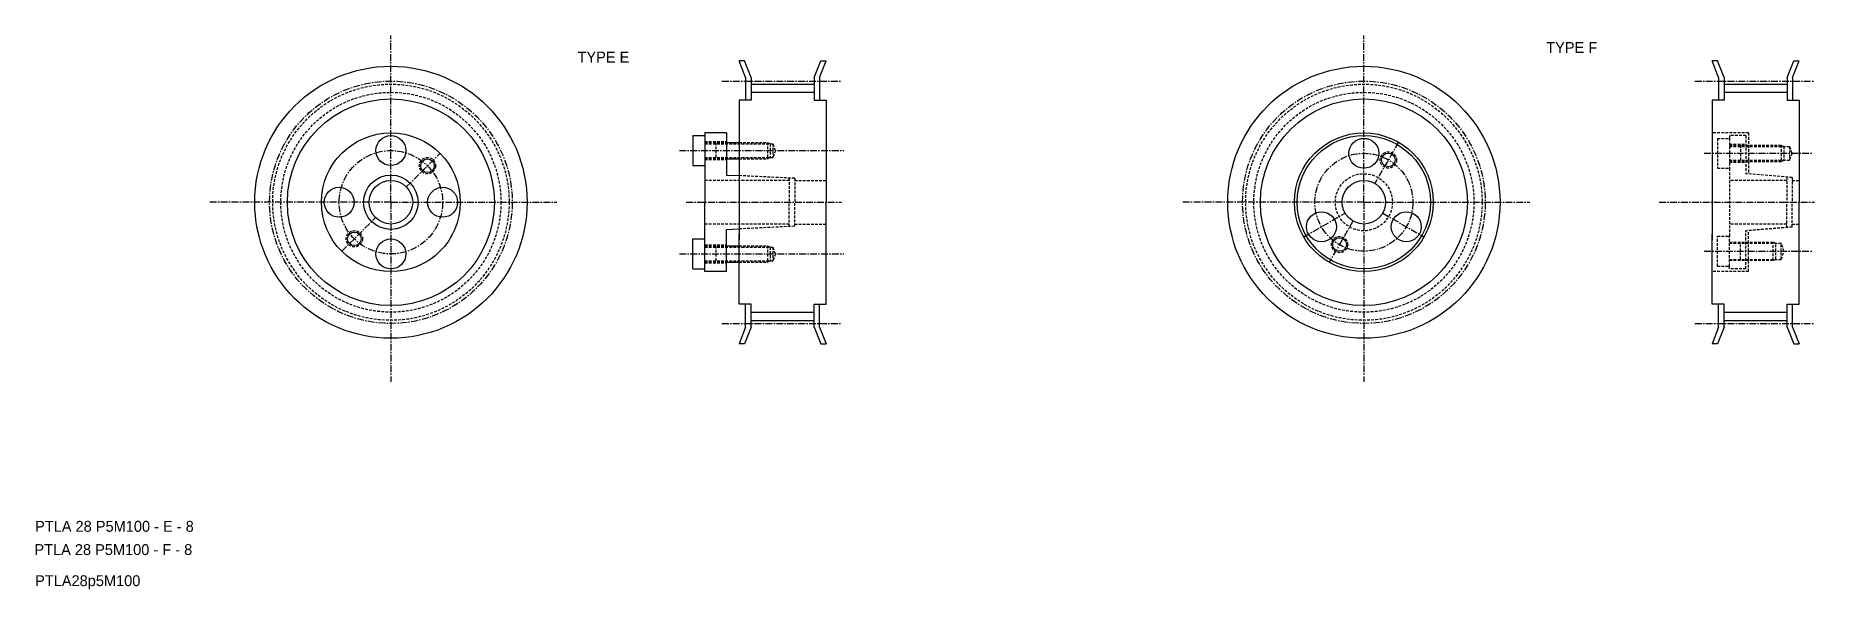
# Model space of a CAD drawing. Extents: x -230 to 97, y 885 to 987.
import ezdxf

# ---------------------------------------------------------------- set-up
doc = ezdxf.new("R2010")
doc.units = 0
doc.linetypes.add('CENTER', pattern=[2, 1.25, -0.25, 0.25, -0.25])
doc.linetypes.add('DASHED', pattern=[0.75, 0.5, -0.25])
doc.layers.get('0').update_dxf_attribs({"linetype": 'CONTINUOUS'})
doc.layers.add('CENTER', color=1, linetype='CENTER')

msp = doc.modelspace()

# ---------------------------------------------------------------- linework, layer by layer
at = {"color": 7, "linetype": 'CONTINUOUS'}
for p, q in [((-99.46, 982.53), (-100.46, 982.53)), ((-99.26, 979.49), (-100.46, 982.53)), ((-98.26, 979.49), (-99.46, 982.53)), ((-86.66, 979.49), (-85.46, 982.53)), ((-85.66, 979.49), (-84.46, 982.53)), ((-85.46, 982.53), (-84.46, 982.53)), ((79.4, 979.49), (78.2, 982.53)), ((79.2, 982.53), (78.2, 982.53)), ((80.4, 979.49), (79.2, 982.53)), ((92, 979.49), (93.2, 982.53)), ((93, 979.49), (94.2, 982.53)), ((93.2, 982.53), (94.2, 982.53)), ((-99.26, 979.49), (-99.26, 975.28)), ((-98.26, 979.49), (-98.26, 975.28)), ((-98.26, 978.24), (-86.66, 978.24)), ((-98.26, 976.74), (-86.66, 976.74)), ((-86.66, 979.49), (-86.66, 975.28)), ((-85.66, 979.49), (-85.66, 975.28)), ((79.4, 979.49), (79.4, 975.28)), ((80.4, 979.49), (80.4, 975.28)), ((80.4, 978.24), (92, 978.24)), ((80.4, 976.74), (92, 976.74)), ((92, 979.49), (92, 975.28)), ((93, 979.49), (93, 975.28)), ((-100.46, 975.28), (-100.46, 963.41)), ((-98.26, 975.28), (-100.46, 975.28)), ((-86.66, 975.28), (-85.66, 975.28)), ((-86.16, 975.28), (-84.46, 975.28)), ((-84.46, 975.28), (-84.46, 956.53)), ((80.4, 975.28), (78.2, 975.28)), ((78.2, 975.28), (78.2, 963.41)), ((92, 975.28), (93, 975.28)), ((92.5, 975.28), (94.2, 975.28)), ((94.2, 975.28), (94.2, 956.53)), ((-108.96, 968.78), (-106.74, 968.78)), ((-108.96, 968.78), (-108.96, 963.28)), ((-102.74, 969.28), (-106.74, 969.28)), ((-106.74, 969.28), (-106.74, 968.78)), ((-106.74, 968.78), (-106.74, 963.28)), ((-106.74, 968.78), (-106.74, 961.78)), ((-102.74, 969.28), (-102.74, 961.78)), ((-102.74, 969.28), (-102.74, 964.03)), ((-102.74, 967.53), (-100.46, 967.53)), ((-102.74, 964.53), (-100.46, 964.53)), ((-102.74, 964.03), (-102.74, 961.53)), ((-108.96, 963.28), (-106.74, 963.28)), ((-106.74, 961.78), (-106.74, 956.53)), ((-102.74, 961.53), (-100.46, 961.42)), ((-100.46, 963.41), (-100.46, 949.64)), ((-100.46, 962.41), (-100.46, 950.64)), ((-100.46, 961.42), (-100.46, 951.63)), ((78.2, 963.41), (78.2, 949.64)), ((78.2, 962.41), (78.2, 950.64)), ((78.2, 961.42), (78.2, 951.63)), ((-106.74, 951.28), (-106.74, 956.53)), ((-84.46, 937.78), (-84.46, 956.53)), ((94.2, 937.78), (94.2, 956.53)), ((-106.74, 944.28), (-106.74, 951.28)), ((-102.74, 951.53), (-100.46, 951.63)), ((-102.74, 949.03), (-102.74, 951.53)), ((-102.74, 943.78), (-102.74, 951.28)), ((-100.46, 938.53), (-100.46, 950.64)), ((78.2, 938.53), (78.2, 950.64)), ((-108.96, 944.28), (-108.96, 949.78)), ((-108.96, 949.78), (-106.74, 949.78)), ((-106.74, 944.28), (-106.74, 949.78)), ((-102.74, 943.78), (-102.74, 949.03)), ((-102.74, 948.53), (-100.46, 948.53)), ((-100.46, 937.78), (-100.46, 949.64)), ((78.2, 937.78), (78.2, 949.64)), ((-108.96, 944.28), (-106.74, 944.28)), ((-106.74, 943.78), (-106.74, 944.28)), ((-102.74, 945.53), (-100.46, 945.53)), ((-102.74, 943.78), (-106.74, 943.78)), ((-98.26, 937.78), (-100.46, 937.78)), ((-99.26, 933.57), (-99.26, 937.78)), ((-98.26, 933.57), (-98.26, 937.78)), ((-86.66, 937.78), (-85.66, 937.78)), ((-86.66, 933.57), (-86.66, 937.78)), ((-86.16, 937.78), (-84.46, 937.78)), ((-85.66, 933.57), (-85.66, 937.78)), ((80.4, 937.78), (78.2, 937.78)), ((79.4, 933.57), (79.4, 937.78)), ((80.4, 933.57), (80.4, 937.78)), ((92, 933.57), (92, 937.78)), ((92, 937.78), (93, 937.78)), ((92.5, 937.78), (94.2, 937.78)), ((93, 933.57), (93, 937.78)), ((-98.26, 936.32), (-86.66, 936.32)), ((-98.26, 934.82), (-86.66, 934.82)), ((80.4, 936.32), (92, 936.32)), ((80.4, 934.82), (92, 934.82)), ((-99.26, 933.57), (-100.46, 930.53)), ((-98.26, 933.57), (-99.46, 930.53)), ((-86.66, 933.57), (-85.46, 930.53)), ((-85.66, 933.57), (-84.46, 930.53)), ((79.4, 933.57), (78.2, 930.53)), ((80.4, 933.57), (79.2, 930.53)), ((92, 933.57), (93.2, 930.53)), ((93, 933.57), (94.2, 930.53)), ((-99.46, 930.53), (-100.46, 930.53)), ((-85.46, 930.53), (-84.46, 930.53)), ((79.2, 930.53), (78.2, 930.53)), ((93.2, 930.53), (94.2, 930.53))]:
    msp.add_line(p, q, dxfattribs=at)
at = {"color": 3, "linetype": 'DASHED'}
for p, q in [((-106.74, 967.68), (-102.74, 967.68)), ((-106.74, 967.53), (-102.74, 967.53)), ((-106.74, 967.28), (-94.24, 967.28)), ((-104.74, 967.53), (-104.74, 964.53)), ((-100.46, 967.53), (-95.24, 967.53)), ((-95.24, 967.53), (-95.24, 964.53)), ((-95.24, 967.53), (-94.74, 967.28)), ((-94.74, 967.28), (-94.74, 964.78)), ((-94.24, 967.28), (-94.26, 964.77)), ((-93.74, 966.03), (-94.24, 967.28)), ((84.91, 969.28), (78.2, 969.28)), ((79.2, 968.28), (81.41, 968.28)), ((79.2, 968.28), (79.2, 962.78)), ((84.41, 968.78), (81.41, 968.78)), ((81.41, 968.78), (81.41, 968.28)), ((81.41, 968.28), (81.41, 962.78)), ((81.41, 967.18), (84.41, 967.18)), ((81.41, 967.03), (90.91, 967.03)), ((83.41, 967.03), (83.41, 964.03)), ((84.41, 968.78), (84.41, 961.78)), ((84.91, 969.28), (84.91, 961.78)), ((90.91, 967.03), (90.91, 964.03)), ((90.91, 967.03), (91.41, 966.78)), ((-106.74, 964.78), (-94.25, 964.78)), ((-106.74, 964.53), (-102.74, 964.53)), ((-106.74, 964.38), (-102.74, 964.38)), ((-100.46, 964.53), (-95.24, 964.53)), ((-95.24, 964.53), (-94.74, 964.78)), ((-93.74, 966.03), (-94.26, 964.77)), ((81.41, 966.78), (92.41, 966.78)), ((81.41, 964.28), (92.41, 964.28)), ((81.41, 964.03), (90.91, 964.03)), ((81.41, 963.88), (84.41, 963.88)), ((90.91, 964.02), (91.41, 964.28)), ((91.41, 966.78), (91.41, 964.28)), ((92.41, 966.78), (92.41, 964.28)), ((92.41, 966.78), (92.91, 965.53)), ((92.91, 965.53), (92.41, 964.28)), ((-91.24, 960.53), (-106.74, 960.53)), ((-90.24, 960.93), (-100.46, 961.42)), ((-91.24, 960.98), (-91.24, 956.53)), ((-90.24, 960.93), (-90.24, 956.53)), ((-90.24, 960.53), (-84.46, 960.53)), ((79.2, 962.78), (81.41, 962.78)), ((81.41, 962.78), (81.41, 950.28)), ((91.91, 960.53), (81.41, 960.53)), ((92.91, 961.07), (84.41, 961.78)), ((91.91, 961.15), (91.91, 956.53)), ((92.91, 961.07), (92.91, 956.53)), ((92.91, 960.53), (94.2, 960.53)), ((-91.24, 952.07), (-91.24, 956.53)), ((-90.24, 952.12), (-90.24, 956.53)), ((91.91, 951.9), (91.91, 956.53)), ((92.91, 951.98), (92.91, 956.53)), ((-91.24, 952.53), (-106.74, 952.53)), ((-90.24, 952.12), (-100.46, 951.63)), ((-90.24, 952.53), (-84.46, 952.53)), ((91.91, 952.53), (81.41, 952.53)), ((92.91, 951.98), (84.41, 951.28)), ((84.41, 944.28), (84.41, 951.28)), ((84.91, 943.78), (84.91, 951.28)), ((92.91, 952.53), (94.2, 952.53)), ((-106.74, 948.68), (-102.74, 948.68)), ((-106.74, 948.53), (-102.74, 948.53)), ((-106.74, 948.28), (-94.24, 948.28)), ((-104.74, 948.53), (-104.74, 945.53)), ((-100.46, 948.53), (-95.24, 948.53)), ((-95.24, 948.53), (-95.24, 945.53)), ((-95.24, 948.53), (-94.74, 948.28)), ((-94.74, 948.28), (-94.74, 945.78)), ((-94.24, 948.28), (-94.26, 945.77)), ((-93.74, 947.03), (-94.24, 948.28)), ((79.2, 950.28), (81.41, 950.28)), ((79.2, 944.78), (79.2, 950.28)), ((81.41, 944.78), (81.41, 950.28)), ((81.41, 949.18), (89.41, 949.18)), ((81.41, 949.03), (90.91, 949.03)), ((83.41, 946.03), (83.41, 949.03)), ((89.41, 945.88), (89.41, 949.18)), ((89.41, 949.18), (89.91, 949.03)), ((89.91, 946.03), (89.91, 949.03)), ((91.41, 947.53), (90.91, 949.03)), ((90.91, 946.03), (90.91, 949.03)), ((90.91, 946.03), (91.41, 947.53)), ((-106.74, 945.78), (-94.25, 945.78)), ((-106.74, 945.53), (-102.74, 945.53)), ((-106.74, 945.38), (-102.74, 945.38)), ((-100.46, 945.53), (-95.24, 945.53)), ((-95.24, 945.53), (-94.74, 945.78)), ((-93.74, 947.03), (-94.26, 945.77)), ((79.2, 944.78), (81.41, 944.78)), ((81.41, 946.03), (90.91, 946.03)), ((81.41, 945.88), (89.41, 945.88)), ((81.41, 944.28), (81.41, 944.78)), ((84.41, 944.28), (81.41, 944.28)), ((89.41, 945.88), (89.91, 946.03)), ((84.91, 943.78), (78.2, 943.78))]:
    msp.add_line(p, q, dxfattribs=at)
at = {"color": 1, "linetype": 'CENTER'}
for p, q in [((20.65, 967.57), (16.27, 959.99)), ((-161.56, 959.35), (-155.37, 965.54)), ((3.23, 950.15), (10.81, 954.53)), ((17.73, 954.53), (25.31, 950.15)), ((-173.4, 947.51), (-167.21, 953.7)), ((12.27, 953.06), (7.9, 945.48))]:
    msp.add_line(p, q, dxfattribs=at)
at = {"color": 7, "linetype": 'CONTINUOUS'}
for centre, radius in [((-164.39, 956.53), 25), ((14.27, 956.53), 25), ((-164.39, 956.53), 19), ((14.27, 956.53), 19), ((-164.39, 956.53), 12.75), ((-164.39, 966.03), 2.75), ((14.27, 956.53), 12.75), ((14.27, 956.53), 12.25), ((14.27, 965.53), 2.75), ((-157.67, 963.24), 1.25), ((18.77, 964.32), 1.25), ((-164.39, 956.53), 4), ((14.27, 956.53), 4), ((-173.89, 956.53), 2.75), ((-154.89, 956.53), 2.75), ((6.48, 952.03), 2.75), ((22.06, 952.03), 2.75), ((-171.1, 949.81), 1.25), ((-164.39, 947.03), 2.75), ((9.8, 948.76), 1.25)]:
    msp.add_circle(centre, radius, dxfattribs=at)
at = {"color": 3, "linetype": 'DASHED'}
for centre, radius in [((-164.39, 956.53), 21.71), ((-164.39, 956.53), 20.21), ((14.27, 956.53), 21.71), ((14.27, 956.53), 20.21), ((-157.67, 963.24), 1.5), ((18.77, 964.32), 1.5), ((14.27, 956.53), 5.25), ((-171.1, 949.81), 1.5), ((9.8, 948.76), 1.5)]:
    msp.add_circle(centre, radius, dxfattribs=at)
at = {"color": 1, "linetype": 'CENTER'}
for centre, radius in [((-164.39, 956.53), 9.5), ((14.27, 956.53), 9)]:
    msp.add_circle(centre, radius, dxfattribs=at)
at = {"color": 3}
msp.add_circle((-164.39, 956.53), 5, dxfattribs=at)
at = {"layer": 'CENTER', "color": 1, "linetype": 'CENTER'}
for p, q in [((-164.39, 956.53), (-164.39, 987.18)), ((14.27, 956.53), (14.27, 987.18)), ((-103.6, 978.81), (-81.66, 978.81)), ((75.06, 978.81), (97, 978.81)), ((-111.41, 966.03), (-81.24, 966.03)), ((76.75, 965.53), (96.78, 965.53)), ((-164.39, 956.53), (-197.63, 956.53)), ((-164.39, 956.53), (-133.92, 956.53)), ((-164.39, 956.53), (-164.39, 923.52)), ((-110.16, 956.53), (-81.66, 956.53)), ((14.27, 956.53), (-18.97, 956.53)), ((14.27, 956.53), (14.27, 923.52)), ((14.27, 956.53), (44.73, 956.53)), ((68.5, 956.53), (97, 956.53)), ((76.75, 947.53), (96.78, 947.53)), ((-111.41, 947.03), (-81.24, 947.03)), ((-103.6, 934.25), (-81.66, 934.25)), ((75.06, 934.25), (97, 934.25))]:
    msp.add_line(p, q, dxfattribs=at)
for centre in [(-164.39, 956.53), (14.27, 956.53)]:
    msp.add_circle(centre, 22.28, dxfattribs=at)

# ---------------------------------------------------------------- texts
at = {"color": 7, "linetype": 'CONTINUOUS'}
for s, p in [('TYPE E', (-130.12, 982.22)), ('TYPE F', (47.76, 983.98)), ('PTLA 28 P5M100 - E - 8', (-229.72, 895.96)), ('PTLA 28 P5M100 - F - 8', (-229.85, 891.68)), ('PTLA28p5M100', (-229.72, 885.96))]:
    msp.add_text(s, height=2, dxfattribs=at).set_placement(p)

doc.saveas('drawing.dxf')
